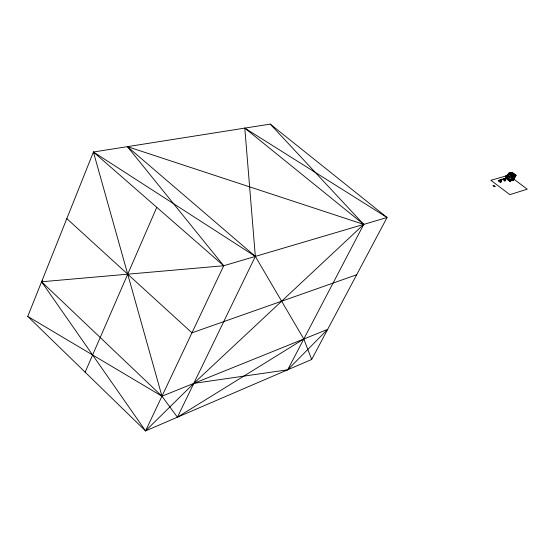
<?xml version="1.0" encoding="UTF-8"?>
<svg xmlns="http://www.w3.org/2000/svg" width="555" height="555" viewBox="0 0 555 555"><rect width="100%" height="100%" fill="white"/><g stroke="black" fill="none" stroke-linecap="round" stroke-linejoin="round"><path stroke-width="0.83" d="M506.299 177.572L506.181 175.789L507.395 175.442L506.181 175.789L505.57 176.858L505.688 178.197L509.719 181.221L513.34 180.153L516.101 175.345L512.078 172.341L508.435 173.361L510.329 181.041L513.354 179.265L513.097 176.219L511.474 172.515L516.101 175.345L512.487 176.393L506.306 177.128L509.719 181.221L515.505 175.519L512.078 172.341L510.642 172.737M513.34 180.153L513.354 179.265M506.313 176.025L505.876 176.323L506 177.662M508.213 174.221L506.306 177.128L510.336 180.153L513.958 179.085L512.744 180.333L510.94 179.973M500.277 182.311L501.283 182.012L501.193 179.626L498.244 180.777L500.277 182.311L501.193 179.626L504.696 178.613L505.778 180.694L504.786 180.986L502.761 179.466L504.696 178.613L504.786 180.986M27.75 316.405L93.427 152.014L270.236 124.098L387.064 217.511L311.667 359.487L145.542 430.902L27.75 316.405L161.963 396.214L177.413 417.207L303.8 339.008L255.335 256.41L127.414 146.645L363.733 224.4L287.705 369.79L193.806 383.366L145.542 430.902L41.583 281.774L42.686 280.462M85.137 372.183L156.774 207.32M145.542 430.902L223.7 265.748L387.064 217.511L244.797 128.115L255.335 256.41L177.413 417.207M505.466 177.406L506.618 175.491L507.291 175.99L506.077 176.337M506.174 176.684L506.784 175.616M508.574 173.32L505.688 178.197L510.336 180.153M508.81 173.257L508.546 173.93M509.088 173.542L511.065 172.778M511.557 172.48L510.919 173.028M507.707 179.709L510.468 174.881M511.523 173.084L511.932 172.369M509.719 181.221L512.487 176.393L509.053 173.195L515.505 175.519L512.744 180.333M509.053 173.195L513.097 176.219L510.329 181.041L508.311 179.529M287.705 369.79L327.651 329.386L161.963 396.214L41.583 281.774L223.7 265.748L127.414 146.645M193.806 383.366L363.733 224.4L270.236 124.098M506.181 175.789L506.479 176.15L505.57 176.858L506.784 176.511M504.072 178.994L504.696 178.613M501.193 179.626L498.244 180.777M356.657 274.767L191.961 332.82L66.815 218.621M493.964 185.821L493.784 185.377L492.909 185.634L494.318 186.702L495.185 186.438L494.429 186.175M505.418 180L504.752 180.195L503.406 179.182M515.026 177.218L511.412 178.273L507.374 175.248M500.548 179.91L500.208 180.007L501.221 180.424M504.384 178.8L505.057 179.307M506.306 177.128L506.909 176.955M507.603 174.832L507.971 174.721L507.305 175.352M507.79 175.449L490.856 180.299L509.858 194.645L527.25 189.179L513.437 178.835M505.876 176.323L506.479 176.15M510.926 172.654L509.622 173.396L510.392 173.174M508.325 173.555L510.149 173.042M510.329 173.285L509.941 173.396L510.121 172.882M513.097 176.219L508.449 173.368L512.487 176.393M161.963 396.214L93.427 152.014L255.335 256.41M511.474 172.515L515.505 175.519M493.492 185.467L494.9 186.529M244.797 128.115L363.733 224.4M93.427 152.014L223.7 265.748M303.8 339.008L311.667 359.487M501.893 179.272L502.337 179.508L501.914 179.203M503.579 178.779L504.03 179.015L503.579 178.779M501.248 181.221L500.582 181.416L499.229 180.396L499.895 180.202L501.248 181.221"/></g></svg>
